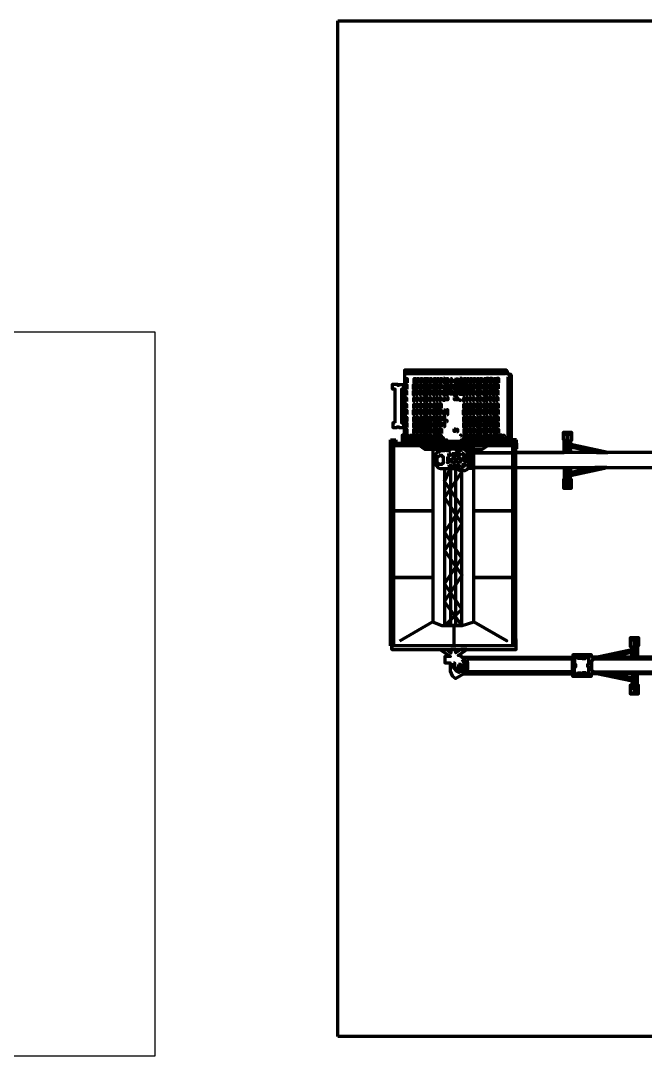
# Model space of a CAD drawing. Header units: millimetres. Extents: x 3191 to 879702, y -27549 to 222194.
# Drawn here: x 75781 to 86902, y 17578 to 36012 of the extents above; entities that cross this region are included whole.
import ezdxf

# ---------------------------------------------------------------- set-up
doc = ezdxf.new("R2010")
doc.units = ezdxf.units.MM
doc.header["$MEASUREMENT"] = 0
picture_1 = doc.add_image_def('image3.png', size_in_pixel=(678, 500))
picture_2 = doc.add_image_def('image5.png', size_in_pixel=(2127, 1320))

msp = doc.modelspace()

# ---------------------------------------------------------------- linework, layer by layer
at = {"lineweight": 211}
msp.add_lwpolyline([(82386.54615, 24818.33585), (84603.4977, 24818.33585), (84603.4977, 24881.37221), (82387.85976, 24881.37221), (82387.85976, 24818.33585), (82387.85976, 24881.37221), (82366.21018, 24881.37221)], dxfattribs=at)
at = {"layer": 'Defpoints', "lineweight": 211}
for p, q in [((82366.21018, 24881.37221), (82366.21018, 28551.15136)), ((82366.21018, 28551.15136), (82461.72456, 28551.15136)), ((82461.72456, 28490.11258), (82366.21018, 28490.11258)), ((82366.21018, 28490.11258), (84607.61434, 28490.11258)), ((82419.3689, 28445.07543), (82366.21018, 28490.11258)), ((82366.21018, 28490.11258), (82419.3689, 28445.07543)), ((84544.60704, 28445.07543), (82419.3689, 28445.07543)), ((82419.3689, 28445.07543), (82419.3689, 24881.37221)), ((82461.72456, 28551.15136), (82461.72456, 28490.11258)), ((84607.61434, 28551.05496), (84521.13839, 28551.05496)), ((84521.13839, 28551.05496), (84521.13839, 28490.11258)), ((84521.13839, 28490.11258), (84592.57526, 28490.11258)), ((84544.60704, 28445.07543), (84592.57526, 28490.11258)), ((84592.57526, 28490.11258), (84544.60704, 28445.07543)), ((84544.60704, 24881.37221), (84544.60704, 28445.07543)), ((84592.57526, 28393.20054), (84592.57526, 28490.11258)), ((84592.57526, 28490.11258), (84607.61434, 28490.11258)), ((84592.57526, 28490.11258), (84592.57526, 24881.37221)), ((84607.61434, 28393.20054), (84592.57526, 28393.20054)), ((84607.61434, 28490.11258), (84607.61434, 28551.05496)), ((84607.61434, 28490.11258), (84607.61434, 28393.20054)), ((84594.00275, 25005.88397), (84592.57526, 25005.88397)), ((84603.4977, 24991.39025), (84594.00275, 25005.88397)), ((84603.4977, 24881.37221), (84603.4977, 24991.39025)), ((84592.57526, 24881.37221), (84544.60704, 24881.37221)), ((84592.57526, 24881.37221), (84603.4977, 24881.37221))]:
    msp.add_line(p, q, dxfattribs=at)
for points in [[(82450.53191, 28854.17795), (82407.00998, 28854.17795), (82407.00998, 28768.94182), (82486.94836, 28768.94182), (82486.94836, 28783.14784), (82512.70659, 28783.14784), (82512.70659, 28769.82972), (82609.5211, 28769.82972), (82609.5211, 28634.8724), (82570.43997, 28634.8724), (82570.43997, 28490.11258), (84475.19253, 28490.11258), (84475.19253, 28581.56692), (84519.60301, 28581.56692), (84519.60301, 29696.38605), (84498.29657, 29721.24653), (84447.66866, 29721.24653), (84447.66866, 29769.19194), (84429.90447, 29790.50085), (82614.59872, 29790.50085), (82609.5211, 28769.82972)], [(82450.53191, 28854.17795), (82450.53191, 29454.83984), (82403.19802, 29454.83984), (82403.19802, 29541.85175), (82492.01899, 29541.85175), (82492.01899, 29526.75783), (82518.66478, 29526.75783), (82518.66478, 29537.41229), (82613.33966, 29537.41229)], [(82613.33966, 29537.41229), (82613.33966, 29509.88814), (82597.7156, 29509.88814), (82597.7156, 29454.83984), (82560.41059, 29454.83984), (82560.41059, 28854.3534), (82587.92896, 28854.3534), (82599.21601, 28840.34934), (82599.21601, 28805.16374), (82609.69688, 28805.16374)], [(82596.04586, 28607.56086), (82596.04586, 28577.78019), (82624.43581, 28577.78019), (82624.43581, 28564.81667), (82654.5784, 28564.81667), (82654.5784, 28579.18153), (82642.66151, 28579.18153), (82642.66151, 28594.59735), (82618.47762, 28594.59735), (82618.47762, 28608.61181), (82596.04586, 28608.61181)], [(84592.57526, 28323.08782), (85460.01895, 28323.08782), (85460.01895, 28551.97309), (85444.71315, 28551.97309), (85444.71315, 28689.44887), (85590.81349, 28689.44887), (85590.81349, 28537.33291), (85570.09542, 28537.33291), (85570.09542, 28323.08782)], [(82972.11774, 28383.07615), (83119.46275, 28383.07615), (83119.46275, 28398.56556), (83119.46275, 27289.85834), (82419.3689, 27289.85834), (83119.46275, 27289.85834), (83119.46275, 26101.53773), (82419.3689, 26101.53773), (83119.46275, 26101.53773), (83119.46275, 25310.42317)], [(82529.0348, 24975.31948), (83115.03594, 25310.42317), (83277.453, 25246.77945), (83643.8656, 25246.77945), (83851.75952, 25310.42317), (84436.46103, 24971.42272), (83851.75952, 25310.42317), (83851.75952, 26098.14029), (84544.60704, 26098.14029), (83851.75952, 26098.14029), (83851.75952, 27290.00677), (84544.60704, 27290.00677), (83851.75952, 27290.00677), (83851.75952, 28057.14032), (84544.60704, 28057.14032), (83851.75952, 28057.14032), (83851.75952, 28394.1826), (83851.75952, 28382.42243), (84002.4385, 28382.42243), (84090.0028, 28443.73479), (84090.0028, 28445.07543)], [(83851.75952, 28382.42243), (83851.75952, 28316.83342), (84592.57526, 28316.83342), (83746.48247, 28316.83342), (83673.53669, 28383.07615), (83851.75952, 28383.07615), (82972.11774, 28383.07615), (82886.54333, 28442.84616), (82883.35162, 28445.07543)], [(83119.46275, 28383.07615), (83239.06064, 28383.07615), (83239.06064, 28429.89528), (83504.1625, 28429.89528), (83504.1625, 28383.07615)], [(85570.09542, 28323.08782), (85570.09542, 28428.67855), (86038.9236, 28327.982), (86061.7102, 28323.08782), (86233.71039, 28323.08782), (85577.72584, 28466.97387), (85570.09542, 28468.64755)], [(83170.60561, 28140.65518), (83170.60561, 28293.63896), (83210.08232, 28336.55439), (83239.06064, 28336.55439), (83239.06064, 28383.07615)], [(83170.60561, 28140.65518), (83170.60561, 28099.78143), (83213.19802, 28052.94693), (83255.97024, 28043.42917), (83325.87074, 28043.42917), (83325.87074, 25246.77945), (83636.93594, 25246.77945), (83636.93594, 28019.42759), (83656.6166, 28019.42759), (83671.10576, 28004.40703), (83695.79163, 28004.40703), (83731.74657, 28022.1096), (83741.94277, 28047.32246), (83851.75952, 28047.32246), (83851.75952, 28073.07182), (83763.94498, 28073.07182), (83763.94498, 28081.65485), (83794.5336, 28121.35152), (83794.5336, 28278.52918), (83779.50751, 28278.52918), (83779.50751, 28316.83342)], [(83231.62851, 28276.43522), (83278.5833, 28276.43522), (83278.5833, 28255.387), (83301.11295, 28255.387), (83301.11295, 28131.83474), (83280.68857, 28131.83474), (83280.68857, 28111.62833), (83220.04777, 28111.62833), (83220.04777, 28132.88693), (83198.14945, 28132.88693), (83198.14945, 28246.33635), (83220.88988, 28246.33635), (83220.88988, 28260.01752), (83232.04957, 28260.01752), (83231.62851, 28276.43522)], [(83379.6613, 28251.26003), (83379.6613, 28176.15821), (83399.51678, 28176.15821), (83407.02983, 28184.74125), (83407.02983, 28214.24562), (83400.05371, 28226.58367), (83400.05371, 28251.60274), (83379.6613, 28251.60274)], [(83530.41271, 28304.28102), (83530.41271, 28277.97162), (83599.24784, 28277.97162), (83599.24784, 28292.4755), (83587.77548, 28296.18591), (83587.77548, 28309.34049), (83530.75035, 28309.34049), (83530.41271, 28304.28102)], [(83643.1134, 28312.71364), (83643.1134, 28290.45166), (83650.87418, 28290.45166), (83650.87418, 28278.30888), (83687.99139, 28278.30888), (83687.99139, 28291.80097), (83669.09539, 28291.80097), (83669.09539, 28302.59445), (83650.1994, 28302.59445), (83650.1994, 28312.03886), (83643.1134, 28312.71364)], [(83664.03375, 28249.30087), (83664.03375, 28183.86451), (83690.69053, 28183.86451), (83690.69053, 28166.66225), (83714.64817, 28166.66225), (83714.64817, 28248.28907), (83664.03375, 28248.28907)], [(83734.89374, 28237.49535), (83734.89374, 28221.30489), (83748.72809, 28221.30489), (83748.72809, 28208.82485), (83766.9493, 28208.82485), (83766.9493, 28237.49535), (83734.89374, 28237.49535)], [(84544.60704, 28057.14032), (88128.54994, 28057.14032), (88128.54994, 28019.81764), (88153.86115, 28019.81764), (88153.86115, 27997.75292), (88480.75109, 27997.75292), (88480.75109, 28017.71624), (88493.88968, 28017.71624), (88493.88968, 28057.11752), (92281.32116, 28057.11752), (92359.60079, 28111.29899), (92359.60079, 28286.68797), (92288.06951, 28323.11483), (88493.26934, 28323.11483), (88493.26934, 28375.494), (88143.42819, 28375.494), (88143.42819, 28323.08782), (84592.57526, 28323.08782)], [(83325.87074, 28043.42917), (83599.81973, 28043.42917), (83636.93594, 28019.42759)], [(83325.87074, 28043.42917), (83433.81397, 28043.42917), (83433.81397, 25246.77945), (83529.51815, 25246.77945), (83529.51815, 28043.42917)], [(83529.51815, 28043.42917), (83629.4164, 27985.31723), (83636.93594, 27980.94303), (83331.88887, 27532.6649), (83325.87074, 27523.82103), (83628.38249, 27070.03536), (83636.93594, 27057.20469), (83342.18847, 26606.21784), (83325.87074, 26581.25044), (83626.65282, 26153.52933), (83636.93594, 26138.90643), (83335.60394, 25683.73223), (83325.87074, 25669.02984), (83636.93594, 25246.77945), (83325.87074, 25246.77945), (83628.82752, 25528.48821), (83636.93594, 25536.02793), (83332.34689, 25979.71764), (83325.87074, 25989.15132), (83629.95433, 26436.79853), (83636.93594, 26447.07629), (83331.80996, 26898.91535), (83325.87074, 26907.7103), (83628.86099, 27350.0293), (83636.93594, 27361.81748), (83331.83493, 27802.9282), (83325.87074, 27811.55114), (83433.81397, 28043.42917)], [(83640.07661, 28084.69817), (83652.22425, 28092.11874), (83652.22425, 28103.24973), (83666.73339, 28116.74157), (83697.43939, 28116.74157), (83697.43939, 28099.53932), (83684.61696, 28099.53932), (83684.61696, 28083.68613), (83663.35897, 28083.68613), (83658.63497, 28071.54335), (83640.07661, 28071.54335), (83640.07661, 28084.69817)], [(84592.57526, 28057.14032), (85458.61694, 28057.14032), (85458.61694, 27845.2427), (85446.61864, 27845.2427), (85446.61864, 27689.32043), (85586.60095, 27689.32043), (85586.60095, 27846.38484), (85572.88846, 27846.38484), (85572.88846, 28057.14032), (85572.88846, 27918.34918), (86178.24761, 28049.20951), (86214.93548, 28057.14032), (86010.03818, 28057.14032), (85576.98812, 27971.21802), (85572.88846, 27970.4046)], [(83277.453, 25246.77945), (83490.04244, 25246.77945), (83490.04244, 24881.37221)], [(85945.02634, 24681.23731), (86021.32972, 24681.23731), (86664.80233, 24821.74728), (86664.80233, 24866.64262), (86641.12107, 24866.64262), (86641.12107, 25032.34869), (86783.20761, 25032.34869), (86783.20761, 24881.33567), (86761.97655, 24881.33567), (86761.97655, 24681.23731), (86735.8451, 24681.23731), (86735.8451, 24959.69912), (86695.83218, 24959.69912), (86695.83218, 24681.23731), (86664.1973, 24681.23731), (86664.1973, 24764.17705), (86310.47444, 24689.55138), (86271.06608, 24681.23731)], [(82386.54615, 24818.33585), (83243.27599, 24818.33585), (83435.49833, 24692.11574), (83333.35447, 24692.11574), (83333.35447, 24584.38281), (83425.84703, 24584.38281), (83425.84703, 24435.64755), (83462.84285, 24349.62164), (83519.94697, 24305.40334), (83665.52118, 24384.9968), (85605.55619, 24384.9968), (85605.55619, 24344.14868), (85946.41198, 24344.14868), (85946.41198, 24390.86799), (88124.19269, 24390.86799)], [(88141.60195, 24681.23731), (85945.02634, 24681.23731), (85945.02634, 24721.15605), (85610.62515, 24721.15605), (85610.62515, 24677.09196), (83634.14317, 24677.09196), (83634.14317, 24694.8665), (83570.3035, 24711.58031), (83698.49053, 24800.2142), (83724.69903, 24818.33585), (83618.4366, 24818.33585), (83530.78324, 24758.6828), (83530.78324, 24818.33585), (83436.54283, 24818.33585), (83436.54283, 24753.61793), (83369.1563, 24811.86313), (83361.66771, 24818.33585)], [(83485.74651, 24578.2572), (83485.74651, 24493.16898), (83541.98673, 24431.37863), (83589.61313, 24412.13213), (83601.26714, 24425.80701), (83546.0393, 24469.36436), (83512.59938, 24517.98657), (83512.59938, 24574.20583), (83485.74651, 24578.2572)], [(83575.42665, 24552.42715), (83575.42665, 24514.4409), (83628.12001, 24514.4409), (83620.01388, 24553.94635), (83575.42665, 24552.42715)], [(83639.26631, 24641.56727), (83671.69384, 24579.27017), (83671.69384, 24483.03924), (83637.24053, 24421.75512), (83690.94728, 24421.75512), (83706.65385, 24497.22087), (83706.65385, 24583.82881), (83689.42719, 24643.59322), (83639.26631, 24643.59322)], [(83721.43532, 24647.59579), (83738.15528, 24578.20839), (83738.15528, 24477.92505), (83723.4621, 24425.25146), (85606.4853, 24425.25146), (85606.4853, 24642.53351), (83721.43532, 24647.59579)], [(85642.21588, 24656.22294), (85642.21588, 24557.0834), (85659.50776, 24557.0834), (85659.50776, 24506.24262), (85637.12986, 24506.24262), (85637.12986, 24402.01953), (85656.45654, 24402.01953), (85656.45654, 24379.64948), (85705.79066, 24379.64948), (85705.79066, 24404.05274), (85749.02135, 24404.05274), (85749.02135, 24378.12405), (85790.21722, 24378.12405), (85790.21722, 24409.64565), (85837.00782, 24409.64565), (85837.00782, 24380.15778), (85883.79943, 24380.15778), (85883.79943, 24405.57818), (85896.00528, 24405.57818), (85896.00528, 24508.27635), (85876.16989, 24508.27635), (85876.16989, 24557.59171), (85899.05749, 24557.59171), (85899.05749, 24660.28989), (85887.35934, 24660.28989), (85887.35934, 24687.23571), (85844.63736, 24687.23571), (85832.4305, 24687.23571), (85832.4305, 24653.6809), (85785.1312, 24653.6809), (85785.1312, 24687.74402), (85753.59866, 24687.74402), (85753.59866, 24661.30701), (85704.26455, 24661.30701), (85704.26455, 24689.77775), (85659.50776, 24689.77775), (85659.50776, 24657.74785), (85642.21588, 24656.22294)], [(85980.05458, 24647.55892), (85943.43502, 24610.44546), (85943.43502, 24455.88989), (85983.61449, 24419.79252), (88001.34052, 24419.79252)], [(88001.34052, 24644.55427), (85980.05458, 24647.55892)], [(83563.77365, 24488.10411), (83563.77365, 24472.40328), (83605.3197, 24442.52082), (83618.49379, 24442.52082), (83641.79979, 24471.89653), (83614.94692, 24471.89653), (83614.94692, 24485.06519), (83563.77365, 24488.10411)], [(85946.41198, 24390.86799), (86040.53299, 24390.86799), (86670.48735, 24262.80082), (86670.48735, 24183.37196), (86631.01826, 24183.37196), (86631.01826, 24032.30183), (86780.0671, 24032.30183), (86780.0671, 24184.41038), (86760.33305, 24184.41038), (86760.33305, 24390.86799), (86733.32767, 24390.86799), (86733.32767, 24102.9052), (86695.41578, 24102.9052), (86695.41578, 24390.86799), (86668.92914, 24390.86799), (86668.92914, 24311.6006), (86312.85943, 24383.51913), (86276.4751, 24390.86799)]]:
    msp.add_lwpolyline(points, dxfattribs=at)
for points in [[(82642.61357, 29747.01348), (84405.73006, 29747.01348), (84405.73006, 29728.39476), (82642.61357, 29728.39476)], [(82653.77875, 29454.21982), (82627.92262, 29454.21982), (82627.92262, 29534.43291), (82653.77875, 29534.43291)], [(82660.9112, 29562.95299), (82637.73024, 29562.95299), (82637.73024, 29643.16607), (82660.9112, 29643.16607)], [(82801.17021, 29454.21982), (82775.31408, 29454.21982), (82775.31408, 29534.43291), (82801.17021, 29534.43291)], [(82808.30266, 29562.95299), (82785.1217, 29562.95299), (82785.1217, 29643.16607), (82808.30266, 29643.16607)], [(82856.55408, 29454.21982), (82830.69795, 29454.21982), (82830.69795, 29534.43291), (82856.55408, 29534.43291)], [(82863.68653, 29562.95299), (82840.50557, 29562.95299), (82840.50557, 29643.16607), (82863.68653, 29643.16607)], [(82922.6571, 29454.21982), (82896.80097, 29454.21982), (82896.80097, 29534.43291), (82922.6571, 29534.43291)], [(82929.78955, 29562.95299), (82906.60859, 29562.95299), (82906.60859, 29643.16607), (82929.78955, 29643.16607)], [(82985.1869, 29454.21982), (82959.33078, 29454.21982), (82959.33078, 29534.43291), (82985.1869, 29534.43291)], [(82992.31935, 29562.95299), (82969.13839, 29562.95299), (82969.13839, 29643.16607), (82992.31935, 29643.16607)], [(83029.85112, 29454.21982), (83003.99499, 29454.21982), (83003.99499, 29534.43291), (83029.85112, 29534.43291)], [(83036.98357, 29562.95299), (83013.80261, 29562.95299), (83013.80261, 29643.16607), (83036.98357, 29643.16607)], [(83089.70076, 29454.21982), (83063.84463, 29454.21982), (83063.84463, 29534.43291), (83089.70076, 29534.43291)], [(83096.83321, 29562.95299), (83073.65225, 29562.95299), (83073.65225, 29643.16607), (83096.83321, 29643.16607)], [(83158.66625, 29456.02485), (83132.81012, 29456.02485), (83132.81012, 29536.23793), (83158.66625, 29536.23793)], [(83165.7987, 29564.75802), (83142.61774, 29564.75802), (83142.61774, 29644.9711), (83165.7987, 29644.9711)], [(83212.26301, 29456.02485), (83186.40688, 29456.02485), (83186.40688, 29536.23793), (83212.26301, 29536.23793)], [(83219.39546, 29564.75802), (83196.2145, 29564.75802), (83196.2145, 29644.9711), (83219.39546, 29644.9711)], [(83269.43299, 29456.02485), (83243.57686, 29456.02485), (83243.57686, 29536.23793), (83269.43299, 29536.23793)], [(83276.56544, 29564.75802), (83253.38448, 29564.75802), (83253.38448, 29644.9711), (83276.56544, 29644.9711)], [(83310.46056, 29647.13172), (83326.54003, 29647.13172), (83326.54003, 29573.01667), (83310.46056, 29573.01667)], [(83313.14072, 29538.19164), (83330.11275, 29538.19164), (83330.11275, 29457.8264), (83313.14072, 29457.8264)], [(83397.12131, 29457.83483), (83364.96286, 29457.83483), (83364.96286, 29537.30746), (83397.12131, 29537.30746)], [(83386.40166, 29565.88182), (83366.74947, 29565.88182), (83366.74947, 29645.3542), (83386.40166, 29645.3542)], [(83434.6391, 29539.98626), (83448.93147, 29539.98626), (83448.93147, 29456.94198), (83434.6391, 29456.94198)], [(83435.53215, 29645.3542), (83453.39824, 29645.3542), (83453.39824, 29569.45346), (83435.53215, 29569.45346)], [(83503.42178, 29540.8791), (83522.18092, 29540.8791), (83522.18092, 29448.90536), (83503.42178, 29448.90536)], [(83506.995, 29631.96), (83516.8211, 29631.96), (83516.8211, 29570.34655), (83506.995, 29570.34655)], [(83564.16498, 29563.20303), (83541.83312, 29563.20303), (83541.83312, 29636.42473), (83564.16498, 29636.42473)], [(83561.48531, 29453.3701), (83546.29939, 29453.3701), (83546.29939, 29538.20031), (83561.48531, 29538.20031)], [(83601.68276, 29648.92609), (83628.48139, 29648.92609), (83628.48139, 29566.77467), (83601.68276, 29566.77467)], [(83601.68276, 29537.30746), (83628.48139, 29537.30746), (83628.48139, 29459.62077), (83601.68276, 29459.62077)], [(83692.87122, 29454.23197), (83667.01509, 29454.23197), (83667.01509, 29534.44505), (83692.87122, 29534.44505)], [(83700.00367, 29562.96513), (83676.82271, 29562.96513), (83676.82271, 29643.17821), (83700.00367, 29643.17821)], [(83745.57493, 29455.12482), (83719.7188, 29455.12482), (83719.7188, 29535.3379), (83745.57493, 29535.3379)], [(83752.70738, 29563.85798), (83729.52642, 29563.85798), (83729.52642, 29644.07106), (83752.70738, 29644.07106)], [(83805.42507, 29455.12482), (83779.56894, 29455.12482), (83779.56894, 29535.3379), (83805.42507, 29535.3379)], [(83812.55752, 29563.85798), (83789.37656, 29563.85798), (83789.37656, 29644.07106), (83812.55752, 29644.07106)], [(83865.27471, 29455.12482), (83839.41858, 29455.12482), (83839.41858, 29535.3379), (83865.27471, 29535.3379)], [(83872.40716, 29563.85798), (83849.2262, 29563.85798), (83849.2262, 29644.07106), (83872.40716, 29644.07106)], [(83932.27078, 29455.12482), (83906.41466, 29455.12482), (83906.41466, 29535.3379), (83932.27078, 29535.3379)], [(83939.40323, 29563.85798), (83916.22227, 29563.85798), (83916.22227, 29644.07106), (83939.40323, 29644.07106)], [(83984.97449, 29455.12482), (83959.11836, 29455.12482), (83959.11836, 29535.3379), (83984.97449, 29535.3379)], [(83992.10694, 29563.85798), (83968.92598, 29563.85798), (83968.92598, 29644.07106), (83992.10694, 29644.07106)], [(84052.86412, 29454.23197), (84027.00799, 29454.23197), (84027.00799, 29534.44505), (84052.86412, 29534.44505)], [(84059.99657, 29562.96513), (84036.81561, 29562.96513), (84036.81561, 29643.17821), (84059.99657, 29643.17821)], [(84098.42189, 29457.80361), (84072.56576, 29457.80361), (84072.56576, 29538.01669), (84098.42189, 29538.01669)], [(84105.55434, 29566.53677), (84082.37338, 29566.53677), (84082.37338, 29646.74985), (84105.55434, 29646.74985)], [(84162.7378, 29457.80361), (84136.88168, 29457.80361), (84136.88168, 29538.01669), (84162.7378, 29538.01669)], [(84169.87025, 29566.53677), (84146.68929, 29566.53677), (84146.68929, 29646.74985), (84169.87025, 29646.74985)], [(84227.94777, 29452.44602), (84202.09164, 29452.44602), (84202.09164, 29532.6591), (84227.94777, 29532.6591)], [(84235.08022, 29561.17919), (84211.89926, 29561.17919), (84211.89926, 29641.39227), (84235.08022, 29641.39227)], [(84280.98312, 29457.21977), (84255.127, 29457.21977), (84255.127, 29537.43285), (84280.98312, 29537.43285)], [(84288.11557, 29565.95294), (84264.93461, 29565.95294), (84264.93461, 29646.16602), (84288.11557, 29646.16602)], [(84461.9001, 29673.13706), (84480.69121, 29673.13706), (84480.69121, 28614.6863), (84461.9001, 28614.6863)], [(82651.10408, 29343.70418), (82627.03106, 29343.70418), (82627.03106, 29423.91727), (82651.10408, 29423.91727)], [(82798.49554, 29343.70418), (82774.42253, 29343.70418), (82774.42253, 29423.91727), (82798.49554, 29423.91727)], [(82853.87941, 29343.70418), (82829.8064, 29343.70418), (82829.8064, 29423.91727), (82853.87941, 29423.91727)], [(82919.98243, 29343.70418), (82895.90942, 29343.70418), (82895.90942, 29423.91727), (82919.98243, 29423.91727)], [(82982.51224, 29343.70418), (82958.43922, 29343.70418), (82958.43922, 29423.91727), (82982.51224, 29423.91727)], [(83027.17645, 29343.70418), (83003.10344, 29343.70418), (83003.10344, 29423.91727), (83027.17645, 29423.91727)], [(83087.02609, 29343.70418), (83062.95308, 29343.70418), (83062.95308, 29423.91727), (83087.02609, 29423.91727)], [(83155.99158, 29345.50921), (83131.91857, 29345.50921), (83131.91857, 29425.72229), (83155.99158, 29425.72229)], [(83209.58834, 29345.50921), (83185.51533, 29345.50921), (83185.51533, 29425.72229), (83209.58834, 29425.72229)], [(83266.75832, 29345.50921), (83242.68531, 29345.50921), (83242.68531, 29425.72229), (83266.75832, 29425.72229)], [(83315.82038, 29427.46611), (83315.82038, 29427.46611), (83315.82038, 29346.20753), (83315.82038, 29346.20753)], [(83315.82038, 29427.46611), (83333.69796, 29427.46611), (83333.69796, 29347.10905), (83315.82038, 29347.10905)], [(83395.33471, 29346.2162), (83369.42963, 29346.2162), (83369.42963, 29428.36763), (83395.33471, 29428.36763)], [(83435.53215, 29429.26048), (83449.82502, 29429.26048), (83449.82502, 29361.39635), (83435.53215, 29361.39635)], [(83501.63517, 29425.68859), (83521.28737, 29425.68859), (83521.28737, 29339.07268), (83501.63517, 29339.07268)], [(83561.48531, 29346.2162), (83543.61973, 29346.2162), (83543.61973, 29428.36763), (83561.48531, 29428.36763)], [(83600.7897, 29428.36763), (83634.73427, 29428.36763), (83634.73427, 29357.82446), (83600.7897, 29357.82446)], [(83690.19655, 29343.71633), (83666.12354, 29343.71633), (83666.12354, 29423.92941), (83690.19655, 29423.92941)], [(83742.90026, 29344.60918), (83718.82724, 29344.60918), (83718.82724, 29424.82226), (83742.90026, 29424.82226)], [(83802.7504, 29344.60918), (83778.67738, 29344.60918), (83778.67738, 29424.82226), (83802.7504, 29424.82226)], [(83862.60004, 29344.60918), (83838.52703, 29344.60918), (83838.52703, 29424.82226), (83862.60004, 29424.82226)], [(83929.59612, 29344.60918), (83905.5231, 29344.60918), (83905.5231, 29424.82226), (83929.59612, 29424.82226)], [(83982.29982, 29344.60918), (83958.22681, 29344.60918), (83958.22681, 29424.82226), (83982.29982, 29424.82226)], [(84050.18945, 29343.71633), (84026.11644, 29343.71633), (84026.11644, 29423.92941), (84050.18945, 29423.92941)], [(84095.74722, 29347.28797), (84071.67421, 29347.28797), (84071.67421, 29427.50105), (84095.74722, 29427.50105)], [(84160.06313, 29347.28797), (84135.99012, 29347.28797), (84135.99012, 29427.50105), (84160.06313, 29427.50105)], [(84225.2731, 29341.93038), (84201.20009, 29341.93038), (84201.20009, 29422.14346), (84225.2731, 29422.14346)], [(84278.30846, 29346.70413), (84254.23544, 29346.70413), (84254.23544, 29426.91721), (84278.30846, 29426.91721)], [(82651.99563, 29235.86238), (82630.59729, 29235.86238), (82630.59729, 29299.14158), (82651.99563, 29299.14158)], [(82652.8792, 29113.46292), (82631.48135, 29113.46292), (82631.48135, 29188.32833), (82652.8792, 29188.32833)], [(82799.3871, 29235.86238), (82777.98875, 29235.86238), (82777.98875, 29299.14158), (82799.3871, 29299.14158)], [(82800.27066, 29113.46292), (82778.87282, 29113.46292), (82778.87282, 29188.32833), (82800.27066, 29188.32833)], [(82854.77097, 29235.86238), (82833.37262, 29235.86238), (82833.37262, 29299.14158), (82854.77097, 29299.14158)], [(82855.65453, 29113.46292), (82834.25668, 29113.46292), (82834.25668, 29188.32833), (82855.65453, 29188.32833)], [(82920.87399, 29235.86238), (82899.47564, 29235.86238), (82899.47564, 29299.14158), (82920.87399, 29299.14158)], [(82921.75755, 29113.46292), (82900.35971, 29113.46292), (82900.35971, 29188.32833), (82921.75755, 29188.32833)], [(82983.40379, 29235.86238), (82962.00545, 29235.86238), (82962.00545, 29299.14158), (82983.40379, 29299.14158)], [(82984.28736, 29113.46292), (82962.88951, 29113.46292), (82962.88951, 29188.32833), (82984.28736, 29188.32833)], [(83028.06801, 29235.86238), (83006.66966, 29235.86238), (83006.66966, 29299.14158), (83028.06801, 29299.14158)], [(83028.95157, 29113.46292), (83007.55373, 29113.46292), (83007.55373, 29188.32833), (83028.95157, 29188.32833)], [(83087.91765, 29235.86238), (83066.5193, 29235.86238), (83066.5193, 29299.14158), (83087.91765, 29299.14158)], [(83088.80121, 29113.46292), (83067.40337, 29113.46292), (83067.40337, 29188.32833), (83088.80121, 29188.32833)], [(83156.88314, 29237.66741), (83135.48479, 29237.66741), (83135.48479, 29300.94661), (83156.88314, 29300.94661)], [(83157.7667, 29115.26794), (83136.36886, 29115.26794), (83136.36886, 29190.13335), (83157.7667, 29190.13335)], [(83210.4799, 29237.66741), (83189.08155, 29237.66741), (83189.08155, 29300.94661), (83210.4799, 29300.94661)], [(83211.36346, 29115.26794), (83189.96562, 29115.26794), (83189.96562, 29190.13335), (83211.36346, 29190.13335)], [(83267.64988, 29237.66741), (83246.25153, 29237.66741), (83246.25153, 29300.94661), (83267.64988, 29300.94661)], [(83268.53344, 29115.26794), (83247.1356, 29115.26794), (83247.1356, 29190.13335), (83268.53344, 29190.13335)], [(83309.57949, 29304.24764), (83328.33863, 29304.24764), (83328.33863, 29252.45652), (83309.57949, 29252.45652)], [(83364.96286, 29305.14049), (83387.29522, 29305.14049), (83387.29522, 29264.06478), (83364.96286, 29264.06478)], [(83504.31533, 29302.4617), (83519.50076, 29302.4617), (83519.50076, 29264.06478), (83504.31533, 29264.06478)], [(83542.72617, 29298.88981), (83565.05853, 29298.88981), (83565.05853, 29265.85072), (83542.72617, 29265.85072)], [(83599.89665, 29263.17193), (83613.29546, 29263.17193), (83613.29546, 29249.77772), (83599.89665, 29249.77772)], [(83691.08811, 29235.87452), (83669.68976, 29235.87452), (83669.68976, 29299.15373), (83691.08811, 29299.15373)], [(83691.97167, 29113.47506), (83670.57383, 29113.47506), (83670.57383, 29188.34047), (83691.97167, 29188.34047)], [(83743.79182, 29236.76737), (83722.39347, 29236.76737), (83722.39347, 29300.04657), (83743.79182, 29300.04657)], [(83744.67538, 29114.36791), (83723.27753, 29114.36791), (83723.27753, 29189.23332), (83744.67538, 29189.23332)], [(83803.64196, 29236.76737), (83782.24361, 29236.76737), (83782.24361, 29300.04657), (83803.64196, 29300.04657)], [(83804.52552, 29114.36791), (83783.12767, 29114.36791), (83783.12767, 29189.23332), (83804.52552, 29189.23332)], [(83863.4916, 29236.76737), (83842.09325, 29236.76737), (83842.09325, 29300.04657), (83863.4916, 29300.04657)], [(83864.37516, 29114.36791), (83842.97731, 29114.36791), (83842.97731, 29189.23332), (83864.37516, 29189.23332)], [(83930.48767, 29236.76737), (83909.08933, 29236.76737), (83909.08933, 29300.04657), (83930.48767, 29300.04657)], [(83931.37124, 29114.36791), (83909.97339, 29114.36791), (83909.97339, 29189.23332), (83931.37124, 29189.23332)], [(83983.19138, 29236.76737), (83961.79303, 29236.76737), (83961.79303, 29300.04657), (83983.19138, 29300.04657)], [(83984.07494, 29114.36791), (83962.6771, 29114.36791), (83962.6771, 29189.23332), (83984.07494, 29189.23332)], [(84051.08101, 29235.87452), (84029.68266, 29235.87452), (84029.68266, 29299.15373), (84051.08101, 29299.15373)], [(84051.96457, 29113.47506), (84030.56672, 29113.47506), (84030.56672, 29188.34047), (84051.96457, 29188.34047)], [(84096.63878, 29239.44616), (84075.24043, 29239.44616), (84075.24043, 29302.72536), (84096.63878, 29302.72536)], [(84097.52234, 29117.0467), (84076.1245, 29117.0467), (84076.1245, 29191.91211), (84097.52234, 29191.91211)], [(84160.95469, 29239.44616), (84139.55634, 29239.44616), (84139.55634, 29302.72536), (84160.95469, 29302.72536)], [(84161.83826, 29117.0467), (84140.44041, 29117.0467), (84140.44041, 29191.91211), (84161.83826, 29191.91211)], [(84226.16466, 29234.08858), (84204.76631, 29234.08858), (84204.76631, 29297.36778), (84226.16466, 29297.36778)], [(84227.04822, 29111.68912), (84205.65037, 29111.68912), (84205.65037, 29186.55453), (84227.04822, 29186.55453)], [(84279.20001, 29238.86233), (84257.80167, 29238.86233), (84257.80167, 29302.14153), (84279.20001, 29302.14153)], [(84280.08358, 29116.46287), (84258.68573, 29116.46287), (84258.68573, 29191.32828), (84280.08358, 29191.32828)], [(82653.77075, 29002.05592), (82627.91513, 29002.05592), (82627.91513, 29081.37764), (82653.77075, 29081.37764)], [(82657.33748, 28879.06271), (82634.15602, 28879.06271), (82634.15602, 28954.81948), (82657.33748, 28954.81948)], [(82801.16222, 29002.05592), (82775.30659, 29002.05592), (82775.30659, 29081.37764), (82801.16222, 29081.37764)], [(82804.72894, 28879.06271), (82781.54748, 28879.06271), (82781.54748, 28954.81948), (82804.72894, 28954.81948)], [(82856.54609, 29002.05592), (82830.69046, 29002.05592), (82830.69046, 29081.37764), (82856.54609, 29081.37764)], [(82860.11281, 28879.06271), (82836.93135, 28879.06271), (82836.93135, 28954.81948), (82860.11281, 28954.81948)], [(82922.64911, 29002.05592), (82896.79348, 29002.05592), (82896.79348, 29081.37764), (82922.64911, 29081.37764)], [(82926.21583, 28879.06271), (82903.03437, 28879.06271), (82903.03437, 28954.81948), (82926.21583, 28954.81948)], [(82985.17891, 29002.05592), (82959.32328, 29002.05592), (82959.32328, 29081.37764), (82985.17891, 29081.37764)], [(82988.74564, 28879.06271), (82965.56418, 28879.06271), (82965.56418, 28954.81948), (82988.74564, 28954.81948)], [(83029.84313, 29002.05592), (83003.9875, 29002.05592), (83003.9875, 29081.37764), (83029.84313, 29081.37764)], [(83033.40985, 28879.06271), (83010.22839, 28879.06271), (83010.22839, 28954.81948), (83033.40985, 28954.81948)], [(83089.69277, 29002.05592), (83063.83714, 29002.05592), (83063.83714, 29081.37764), (83089.69277, 29081.37764)], [(83093.25949, 28879.06271), (83070.07804, 28879.06271), (83070.07804, 28954.81948), (83093.25949, 28954.81948)], [(83158.65826, 29003.86094), (83132.80263, 29003.86094), (83132.80263, 29083.18266), (83158.65826, 29083.18266)], [(83162.22498, 28880.86773), (83139.04353, 28880.86773), (83139.04353, 28956.6245), (83162.22498, 28956.6245)], [(83212.25502, 29003.86094), (83186.39939, 29003.86094), (83186.39939, 29083.18266), (83212.25502, 29083.18266)], [(83215.82175, 28880.86773), (83192.64029, 28880.86773), (83192.64029, 28956.6245), (83215.82175, 28956.6245)], [(83269.425, 29003.86094), (83243.56937, 29003.86094), (83243.56937, 29083.18266), (83269.425, 29083.18266)], [(83272.99172, 28880.86773), (83249.81026, 28880.86773), (83249.81026, 28956.6245), (83272.99172, 28956.6245)], [(83307.79588, 28882.60188), (83331.02129, 28882.60188), (83331.02129, 28960.28857), (83307.79588, 28960.28857)], [(83312.25915, 29086.36772), (83335.48457, 29086.36772), (83335.48457, 29003.32345), (83312.25915, 29003.32345)], [(83367.64302, 29004.21654), (83385.50861, 29004.21654), (83385.50861, 29082.79608), (83367.64302, 29082.79608)], [(83692.86323, 29002.06806), (83667.0076, 29002.06806), (83667.0076, 29081.38978), (83692.86323, 29081.38978)], [(83696.42995, 28879.07485), (83673.2485, 28879.07485), (83673.2485, 28954.83162), (83696.42995, 28954.83162)], [(83745.56694, 29002.96091), (83719.71131, 29002.96091), (83719.71131, 29082.28263), (83745.56694, 29082.28263)], [(83749.13366, 28879.9677), (83725.9522, 28879.9677), (83725.9522, 28955.72447), (83749.13366, 28955.72447)], [(83805.41708, 29002.96091), (83779.56145, 29002.96091), (83779.56145, 29082.28263), (83805.41708, 29082.28263)], [(83808.9838, 28879.9677), (83785.80234, 28879.9677), (83785.80234, 28955.72447), (83808.9838, 28955.72447)], [(83865.26672, 29002.96091), (83839.41109, 29002.96091), (83839.41109, 29082.28263), (83865.26672, 29082.28263)], [(83868.83344, 28879.9677), (83845.65198, 28879.9677), (83845.65198, 28955.72447), (83868.83344, 28955.72447)], [(83932.26279, 29002.96091), (83906.40716, 29002.96091), (83906.40716, 29082.28263), (83932.26279, 29082.28263)], [(83935.82952, 28879.9677), (83912.64806, 28879.9677), (83912.64806, 28955.72447), (83935.82952, 28955.72447)], [(83984.9665, 29002.96091), (83959.11087, 29002.96091), (83959.11087, 29082.28263), (83984.9665, 29082.28263)], [(83988.53322, 28879.9677), (83965.35176, 28879.9677), (83965.35176, 28955.72447), (83988.53322, 28955.72447)], [(84052.85613, 29002.06806), (84027.0005, 29002.06806), (84027.0005, 29081.38978), (84052.85613, 29081.38978)], [(84056.42285, 28879.07485), (84033.24139, 28879.07485), (84033.24139, 28954.83162), (84056.42285, 28954.83162)], [(84098.4139, 29005.6397), (84072.55827, 29005.6397), (84072.55827, 29084.96142), (84098.4139, 29084.96142)], [(84101.98062, 28882.64649), (84078.79916, 28882.64649), (84078.79916, 28958.40326), (84101.98062, 28958.40326)], [(84162.72981, 29005.6397), (84136.87418, 29005.6397), (84136.87418, 29084.96142), (84162.72981, 29084.96142)], [(84166.29654, 28882.64649), (84143.11508, 28882.64649), (84143.11508, 28958.40326), (84166.29654, 28958.40326)], [(84227.93978, 29000.28212), (84202.08415, 29000.28212), (84202.08415, 29079.60383), (84227.93978, 29079.60383)], [(84231.5065, 28877.28891), (84208.32504, 28877.28891), (84208.32504, 28953.04568), (84231.5065, 28953.04568)], [(84280.97513, 29005.05587), (84255.1195, 29005.05587), (84255.1195, 29084.37758), (84280.97513, 29084.37758)], [(84284.54186, 28882.06266), (84261.3604, 28882.06266), (84261.3604, 28957.81943), (84284.54186, 28957.81943)], [(82653.77075, 28773.00338), (82631.48135, 28773.00338), (82631.48135, 28853.21646), (82653.77075, 28853.21646)], [(82801.16222, 28773.00338), (82778.87282, 28773.00338), (82778.87282, 28853.21646), (82801.16222, 28853.21646)], [(82856.54609, 28773.00338), (82834.25668, 28773.00338), (82834.25668, 28853.21646), (82856.54609, 28853.21646)], [(82922.64911, 28773.00338), (82900.35971, 28773.00338), (82900.35971, 28853.21646), (82922.64911, 28853.21646)], [(82985.17891, 28773.00338), (82962.88951, 28773.00338), (82962.88951, 28853.21646), (82985.17891, 28853.21646)], [(83029.84313, 28773.00338), (83007.55373, 28773.00338), (83007.55373, 28853.21646), (83029.84313, 28853.21646)], [(83089.69277, 28773.00338), (83067.40337, 28773.00338), (83067.40337, 28853.21646), (83089.69277, 28853.21646)], [(83158.65826, 28774.8084), (83136.36886, 28774.8084), (83136.36886, 28855.02148), (83158.65826, 28855.02148)], [(83212.25502, 28774.8084), (83189.96562, 28774.8084), (83189.96562, 28855.02148), (83212.25502, 28855.02148)], [(83269.425, 28774.8084), (83247.1356, 28774.8084), (83247.1356, 28855.02148), (83269.425, 28855.02148)], [(83309.58249, 28790.62814), (83330.12824, 28790.62814), (83330.12824, 28850.45589), (83309.58249, 28850.45589)], [(83364.96636, 28879.03025), (83376.57906, 28879.03025), (83376.57906, 28893.3173), (83364.96636, 28893.3173)], [(83364.96636, 28879.03025), (83364.96636, 28879.03025), (83364.96636, 28892.42445), (83364.96636, 28892.42445)], [(83692.86323, 28773.01552), (83670.57383, 28773.01552), (83670.57383, 28853.2286), (83692.86323, 28853.2286)], [(83745.56694, 28773.90837), (83723.27753, 28773.90837), (83723.27753, 28854.12145), (83745.56694, 28854.12145)], [(83805.41708, 28773.90837), (83783.12767, 28773.90837), (83783.12767, 28854.12145), (83805.41708, 28854.12145)], [(83865.26672, 28773.90837), (83842.97731, 28773.90837), (83842.97731, 28854.12145), (83865.26672, 28854.12145)], [(83932.26279, 28773.90837), (83909.97339, 28773.90837), (83909.97339, 28854.12145), (83932.26279, 28854.12145)], [(83984.9665, 28773.90837), (83962.6771, 28773.90837), (83962.6771, 28854.12145), (83984.9665, 28854.12145)], [(84052.85613, 28773.01552), (84030.56672, 28773.01552), (84030.56672, 28853.2286), (84052.85613, 28853.2286)], [(84098.4139, 28776.58716), (84076.1245, 28776.58716), (84076.1245, 28856.80024), (84098.4139, 28856.80024)], [(84162.72981, 28776.58716), (84140.44041, 28776.58716), (84140.44041, 28856.80024), (84162.72981, 28856.80024)], [(84227.93978, 28771.22958), (84205.65037, 28771.22958), (84205.65037, 28851.44266), (84227.93978, 28851.44266)], [(84280.97513, 28776.00333), (84258.68573, 28776.00333), (84258.68573, 28856.21641), (84280.97513, 28856.21641)], [(82652.88719, 28618.22275), (82631.48884, 28618.22275), (82631.48884, 28632.48279), (82652.88719, 28632.48279)], [(82658.22903, 28663.3791), (82635.04758, 28663.3791), (82635.04758, 28740.02698), (82658.22903, 28740.02698)], [(82661.93861, 28634.889), (82680.86507, 28634.889), (82680.86507, 28614.9185), (82661.93861, 28614.9185)], [(82691.73057, 28597.40029), (82709.95627, 28597.40029), (82709.95627, 28565.16707), (82691.73057, 28565.16707)], [(82706.80161, 28634.889), (82737.29433, 28634.889), (82737.29433, 28619.47318), (82706.80161, 28619.47318)], [(82742.79651, 28590.58882), (83304.49687, 28590.58882), (83304.49687, 28565.63369), (82742.79651, 28565.63369)], [(82800.27866, 28618.22275), (82778.88031, 28618.22275), (82778.88031, 28632.48279), (82800.27866, 28632.48279)], [(82805.6205, 28663.3791), (82782.43904, 28663.3791), (82782.43904, 28740.02698), (82805.6205, 28740.02698)], [(82855.66252, 28618.22275), (82834.26418, 28618.22275), (82834.26418, 28632.48279), (82855.66252, 28632.48279)], [(82861.00437, 28663.3791), (82837.82291, 28663.3791), (82837.82291, 28740.02698), (82861.00437, 28740.02698)], [(82921.76554, 28618.22275), (82900.3672, 28618.22275), (82900.3672, 28632.48279), (82921.76554, 28632.48279)], [(82927.10739, 28663.3791), (82903.92593, 28663.3791), (82903.92593, 28740.02698), (82927.10739, 28740.02698)], [(82984.29535, 28618.22275), (82962.897, 28618.22275), (82962.897, 28632.48279), (82984.29535, 28632.48279)], [(82989.63719, 28663.3791), (82966.45573, 28663.3791), (82966.45573, 28740.02698), (82989.63719, 28740.02698)], [(83028.95956, 28618.22275), (83007.56122, 28618.22275), (83007.56122, 28632.48279), (83028.95956, 28632.48279)], [(83034.30141, 28663.3791), (83011.11995, 28663.3791), (83011.11995, 28740.02698), (83034.30141, 28740.02698)], [(83088.80921, 28618.22275), (83067.41086, 28618.22275), (83067.41086, 28632.48279), (83088.80921, 28632.48279)], [(83094.15105, 28663.3791), (83070.96959, 28663.3791), (83070.96959, 28740.02698), (83094.15105, 28740.02698)], [(83157.7747, 28620.02778), (83136.37635, 28620.02778), (83136.37635, 28634.28782), (83157.7747, 28634.28782)], [(83163.11654, 28665.18412), (83139.93508, 28665.18412), (83139.93508, 28741.83201), (83163.11654, 28741.83201)], [(83211.37146, 28620.02778), (83189.97311, 28620.02778), (83189.97311, 28634.28782), (83211.37146, 28634.28782)], [(83216.7133, 28665.18412), (83193.53184, 28665.18412), (83193.53184, 28741.83201), (83216.7133, 28741.83201)], [(83268.54143, 28620.02778), (83247.14309, 28620.02778), (83247.14309, 28634.28782), (83268.54143, 28634.28782)], [(83273.88328, 28665.18412), (83250.70182, 28665.18412), (83250.70182, 28741.83201), (83273.88328, 28741.83201)], [(83498.95851, 28745.08769), (83518.6107, 28745.08769), (83518.6107, 28698.6544), (83498.95851, 28698.6544)], [(83547.19594, 28697.7613), (83562.38186, 28697.7613), (83562.38186, 28736.15822), (83547.19594, 28736.15822)], [(83613.29896, 28622.75365), (83623.12506, 28622.75365), (83623.12506, 28634.36191), (83613.29896, 28634.36191)], [(84323.74286, 28570.07959), (83669.31766, 28570.07959), (83669.31766, 28591.46978), (84323.74286, 28591.46978)], [(83691.97967, 28618.23489), (83670.58132, 28618.23489), (83670.58132, 28632.49494), (83691.97967, 28632.49494)], [(83697.32151, 28663.39124), (83674.14005, 28663.39124), (83674.14005, 28740.03913), (83697.32151, 28740.03913)], [(83744.68337, 28619.12774), (83723.28503, 28619.12774), (83723.28503, 28633.38778), (83744.68337, 28633.38778)], [(83750.02522, 28664.28409), (83726.84376, 28664.28409), (83726.84376, 28740.93197), (83750.02522, 28740.93197)], [(83804.53351, 28619.12774), (83783.13517, 28619.12774), (83783.13517, 28633.38778), (83804.53351, 28633.38778)], [(83809.87536, 28664.28409), (83786.6939, 28664.28409), (83786.6939, 28740.93197), (83809.87536, 28740.93197)], [(83864.38315, 28619.12774), (83842.98481, 28619.12774), (83842.98481, 28633.38778), (83864.38315, 28633.38778)], [(83869.725, 28664.28409), (83846.54354, 28664.28409), (83846.54354, 28740.93197), (83869.725, 28740.93197)], [(83931.37923, 28619.12774), (83909.98088, 28619.12774), (83909.98088, 28633.38778), (83931.37923, 28633.38778)], [(83936.72107, 28664.28409), (83913.53961, 28664.28409), (83913.53961, 28740.93197), (83936.72107, 28740.93197)], [(83984.08293, 28619.12774), (83962.68459, 28619.12774), (83962.68459, 28633.38778), (83984.08293, 28633.38778)], [(83989.42478, 28664.28409), (83966.24332, 28664.28409), (83966.24332, 28740.93197), (83989.42478, 28740.93197)], [(84051.97256, 28618.23489), (84030.57422, 28618.23489), (84030.57422, 28632.49494), (84051.97256, 28632.49494)], [(84057.31441, 28663.39124), (84034.13295, 28663.39124), (84034.13295, 28740.03913), (84057.31441, 28740.03913)], [(84097.53033, 28621.80653), (84076.13199, 28621.80653), (84076.13199, 28636.06658), (84097.53033, 28636.06658)], [(84102.87218, 28666.96288), (84079.69072, 28666.96288), (84079.69072, 28743.61076), (84102.87218, 28743.61076)], [(84161.84625, 28621.80653), (84140.4479, 28621.80653), (84140.4479, 28636.06658), (84161.84625, 28636.06658)], [(84167.18809, 28666.96288), (84144.00663, 28666.96288), (84144.00663, 28743.61076), (84167.18809, 28743.61076)], [(84227.05621, 28616.44895), (84205.65787, 28616.44895), (84205.65787, 28630.70899), (84227.05621, 28630.70899)], [(84232.39806, 28661.6053), (84209.2166, 28661.6053), (84209.2166, 28738.25318), (84232.39806, 28738.25318)], [(84280.09157, 28621.2227), (84258.69322, 28621.2227), (84258.69322, 28635.48274), (84280.09157, 28635.48274)], [(84285.43341, 28666.37905), (84262.25195, 28666.37905), (84262.25195, 28743.02693), (84285.43341, 28743.02693)], [(84339.82783, 28622.11406), (84321.99621, 28622.11406), (84321.99621, 28639.04769), (84339.82783, 28639.04769)], [(84370.99683, 28568.29711), (84352.27365, 28568.29711), (84352.27365, 28592.36089), (84370.99683, 28592.36089)], [(84387.0818, 28617.65775), (84377.27469, 28617.65775), (84377.27469, 28633.70027), (84387.0818, 28633.70027)], [(84409.33525, 28562.05833), (84436.97449, 28562.05833), (84436.97449, 28587.90458), (84409.33525, 28587.90458)], [(85475.79075, 28663.02498), (85499.3668, 28663.02498), (85499.3668, 28643.74264), (85475.79075, 28643.74264)], [(85503.65326, 28333.79729), (85531.15914, 28333.79729), (85531.15914, 28621.60358), (85503.65326, 28621.60358)], [(85533.30237, 28661.59662), (85561.16487, 28661.59662), (85561.16487, 28646.24227), (85533.30237, 28646.24227)], [(82595.71322, 28540.62379), (82620.9485, 28518.55089), (82653.89512, 28496.82864), (82595.71322, 28496.82864)], [(82650.43678, 28550.08406), (83368.24538, 28550.08406), (83339.15468, 28510.1428), (82698.45445, 28510.1428)], [(83574.80921, 28513.03917), (83393.81681, 28513.03917), (83393.81681, 28525.51674), (83574.80921, 28525.51674)], [(83616.22636, 28507.29922), (84378.09282, 28507.29922), (84411.24822, 28544.80305), (83616.22636, 28544.80305)], [(84411.7402, 28502.08859), (84450.99514, 28502.08859), (84450.99514, 28540.62825), (84428.56389, 28527.31458)], [(84530.2892, 28538.03966), (84549.67618, 28538.03966), (84549.67618, 28500.68922), (84530.2892, 28500.68922)], [(84593.40338, 28538.13556), (84566.45192, 28538.13556), (84566.45192, 28504.90764), (84593.40338, 28504.90764)], [(83267.38366, 28375.56289), (83328.57438, 28375.56289), (83328.57438, 28357.65191), (83267.38366, 28357.65191)], [(83365.76201, 28375.9009), (83417.48626, 28375.9009), (83417.48626, 28357.98992), (83365.76201, 28357.98992)], [(83404.70828, 28307.79665), (83424.92188, 28307.79665), (83424.92188, 28275.17214), (83404.70828, 28275.17214)], [(83451.03474, 28222.82866), (83515.9685, 28222.82866), (83515.9685, 28154.70037), (83451.03474, 28154.70037)], [(83465.5239, 28305.97726), (83512.74841, 28305.97726), (83512.74841, 28277.00938), (83465.5239, 28277.00938)], [(83543.33702, 28370.88678), (83611.49087, 28370.88678), (83611.49087, 28348.35618), (83543.33702, 28348.35618)], [(83547.63048, 28223.90141), (83612.02731, 28223.90141), (83612.02731, 28153.62761), (83547.63048, 28153.62761)], [(83730.59978, 28269.69809), (83750.54567, 28269.69809), (83750.54567, 28296.39556), (83730.59978, 28296.39556)], [(83377.33576, 28157.30284), (83394.39071, 28157.30284), (83394.39071, 28141.30616), (83377.33576, 28141.30616)], [(83411.32328, 28102.12915), (83437.08201, 28102.12915), (83437.08201, 28083.89007), (83411.32328, 28083.89007)], [(83467.1337, 28101.05614), (83522.40818, 28101.05614), (83522.40818, 28085.49933), (83467.1337, 28085.49933)], [(83546.55712, 28102.12915), (83586.26858, 28102.12915), (83586.26858, 28088.71809), (83546.55712, 28088.71809)], [(83732.96628, 28112.55488), (83752.57452, 28112.55488), (83752.57452, 28095.65792), (83732.96628, 28095.65792)], [(83736.68484, 28170.00517), (83764.40649, 28170.00517), (83764.40649, 28154.79776), (83736.68484, 28154.79776)], [(85529.94992, 27757.87445), (85502.02298, 27757.87445), (85502.02298, 28044.62112), (85529.94992, 28044.62112)], [(85470.89743, 27730.327), (85502.74971, 27730.327), (85502.74971, 27712.08124), (85470.89743, 27712.08124)], [(85527.44457, 27712.43907), (85559.65497, 27712.43907), (85559.65497, 27731.75809), (85527.44457, 27731.75809)], [(86675.78609, 25002.45741), (86697.15962, 25002.45741), (86697.15962, 24985.78202), (86675.78609, 24985.78202)], [(86731.56678, 25002.97869), (86749.81284, 25002.97869), (86749.81284, 24986.82407), (86731.56678, 24986.82407)], [(86680.9885, 24073.82492), (86699.23457, 24073.82492), (86699.23457, 24061.31773), (86680.9885, 24061.31773)], [(86725.30081, 24075.38825), (86751.36604, 24075.38825), (86751.36604, 24059.23363), (86725.30081, 24059.23363)]]:
    msp.add_lwpolyline(points, close=True, dxfattribs=at)

# ---------------------------------------------------------------- pictures from other files: only their frames are drawn
at = {"lineweight": 211}
image = msp.add_image(picture_2, insert=(81427.37616, 17929.97103), size_in_units=(29136.33414, 18081.78705), dxfattribs=at)
image.dxf.flags = 7
image = msp.add_image(picture_1, insert=(60681.28148, 17577.88331), size_in_units=(17485.50702, 12894.91668))
image.dxf.flags = 7

doc.saveas('drawing.dxf')
